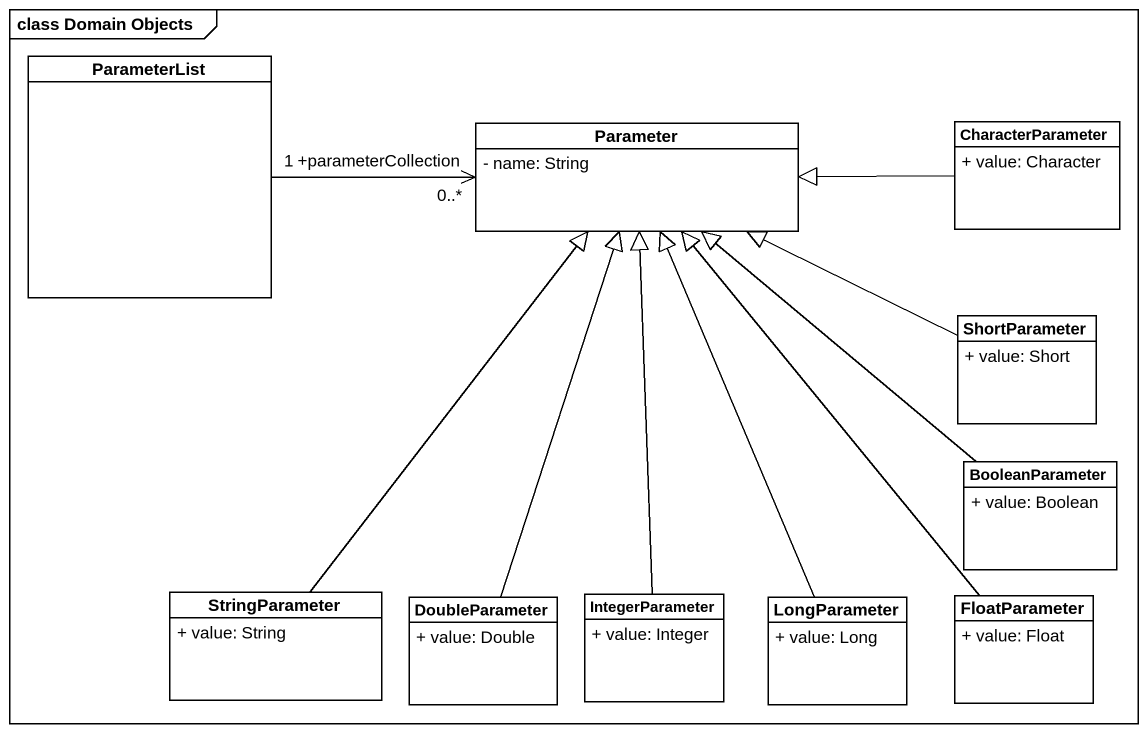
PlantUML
@startuml
mainframe class Domain Objects
hide circle
hide empty members
skinparam classAttributeIconSize 0
class ParameterList
class Parameter {
  - name: String
}
class CharacterParameter {
  + value: Character
}
class ShortParameter {
  + value: Short
}
class BooleanParameter {
  + value: Boolean
}
class StringParameter {
  + value: String
}
class DoubleParameter {
  + value: Double
}
class IntegerParameter {
  + value: Integer
}
class LongParameter {
  + value: Long
}
class FloatParameter {
  + value: Float
}
ParameterList "1" -right-> "+parameterCollection\n0..*" Parameter
CharacterParameter -left-|> Parameter
ShortParameter -left-|> Parameter
BooleanParameter -up-|> Parameter
StringParameter -up-|> Parameter
DoubleParameter -up-|> Parameter
IntegerParameter -up-|> Parameter
LongParameter -up-|> Parameter
FloatParameter -up-|> Parameter
@enduml
